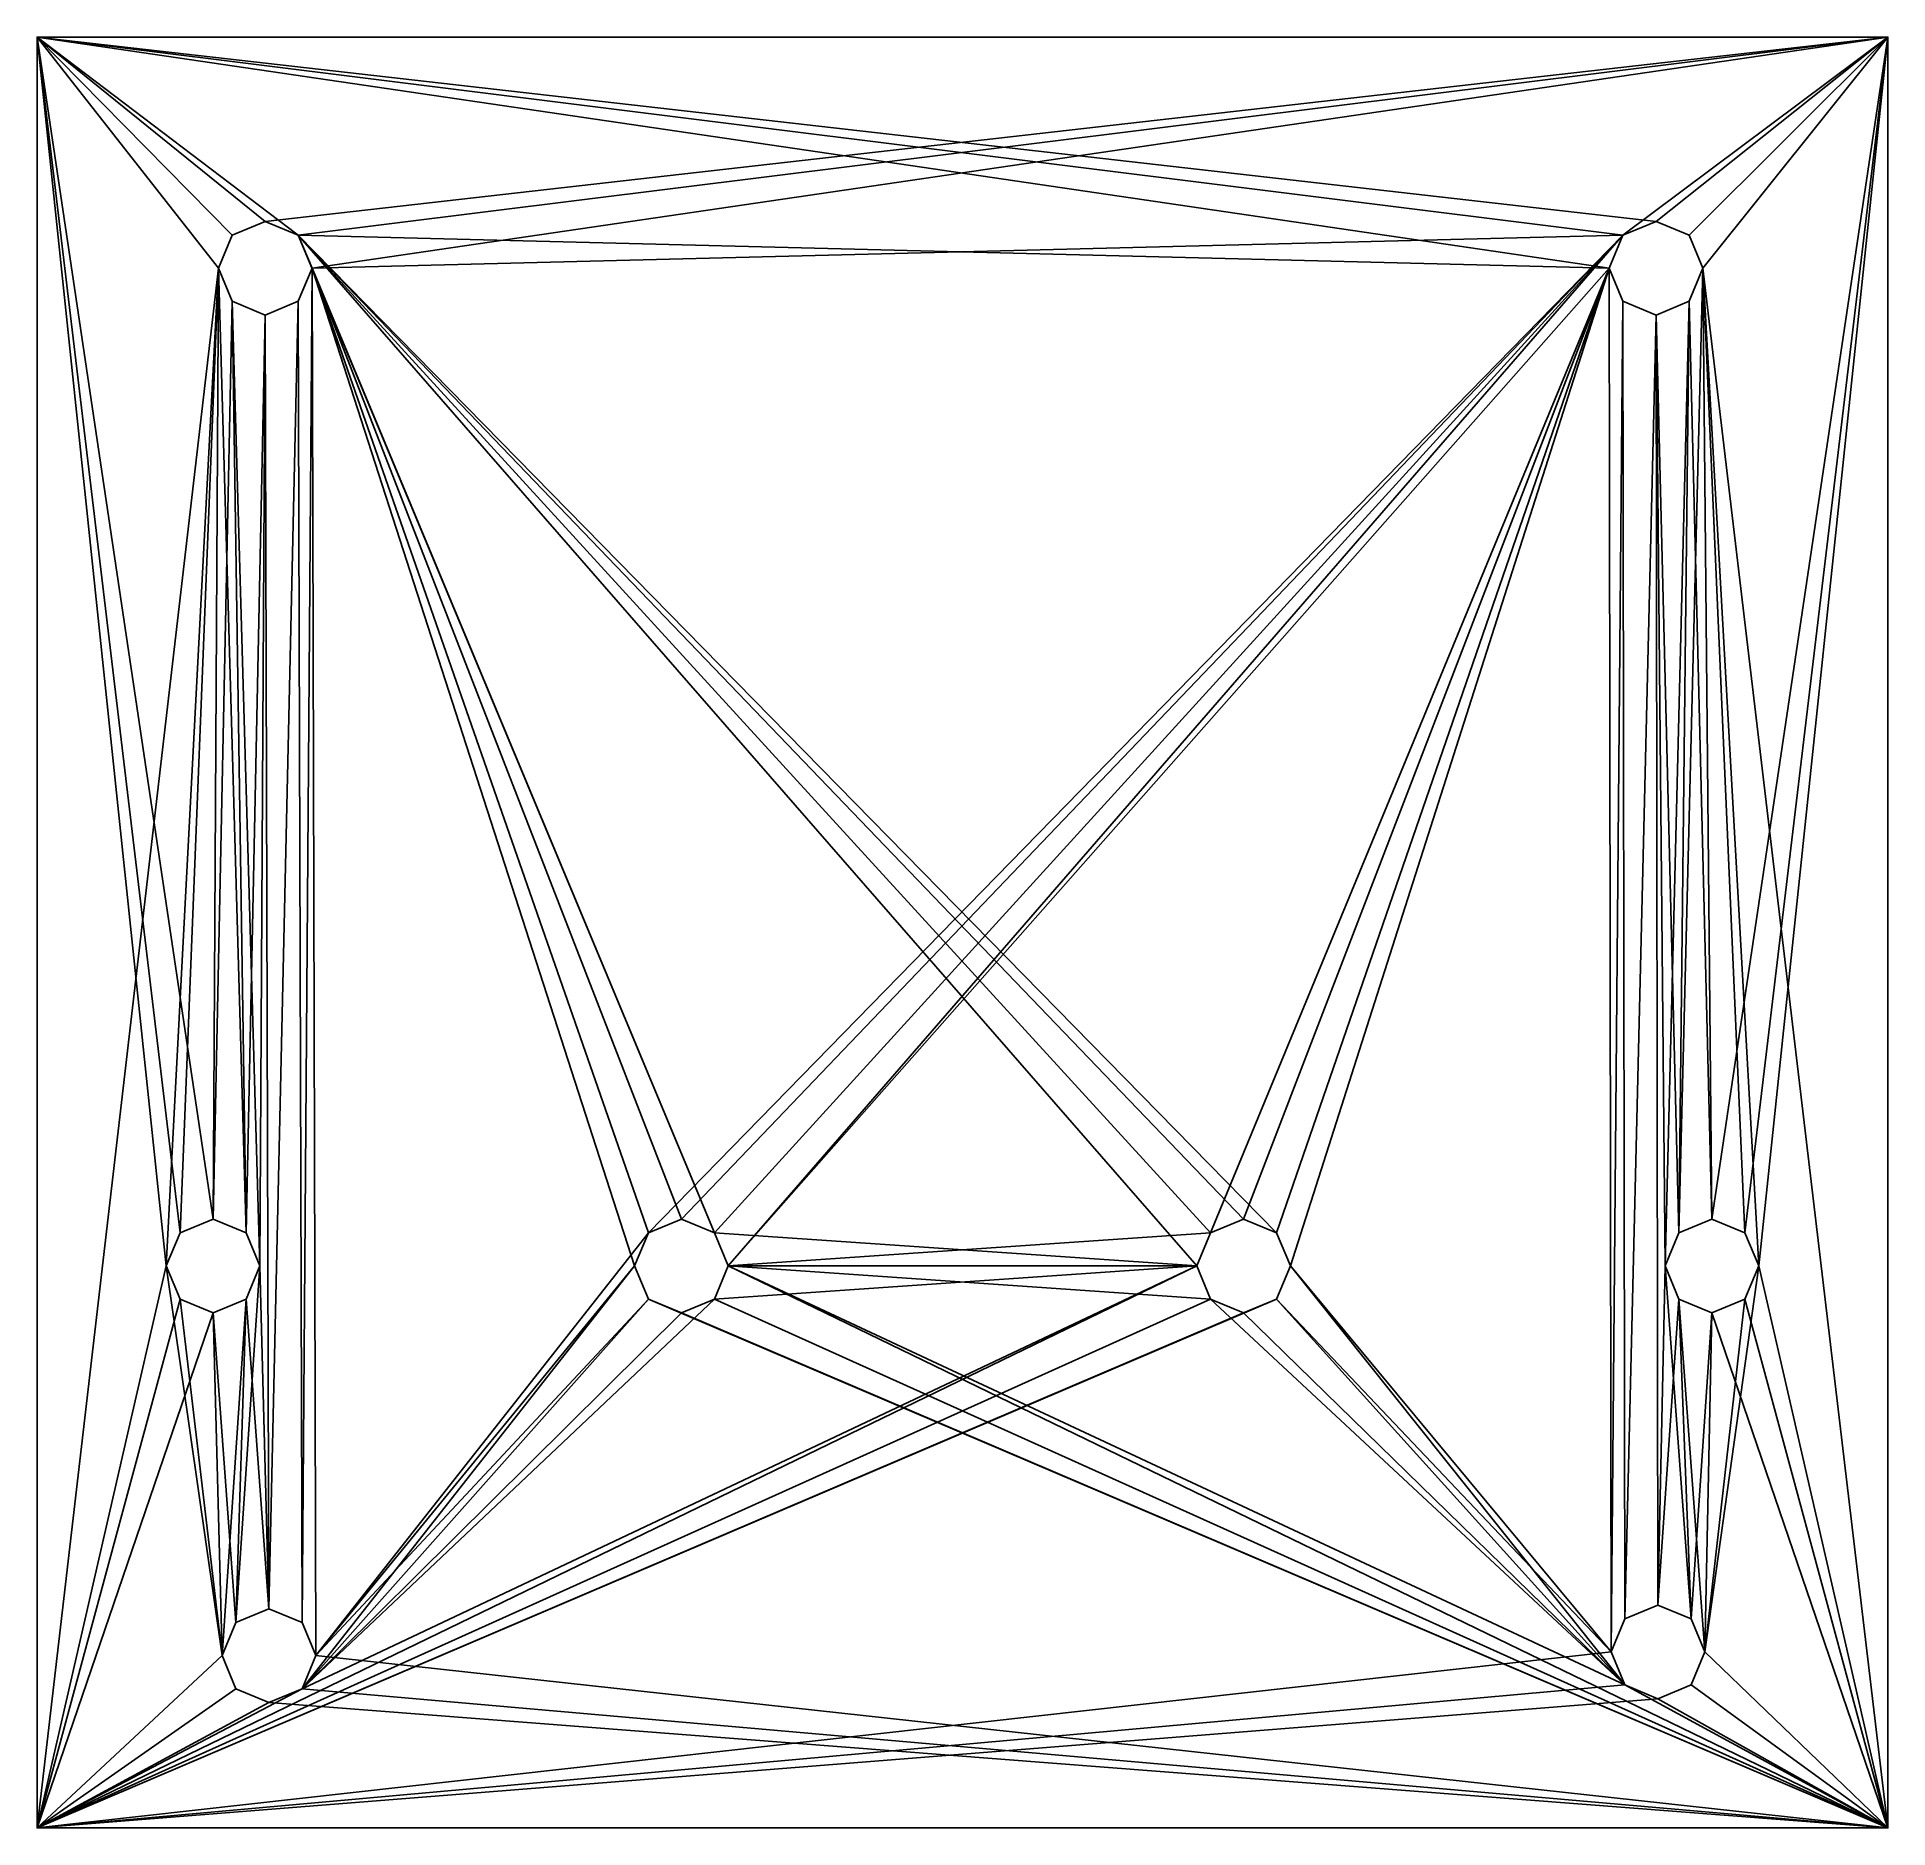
# Model space of a CAD drawing. Header units: millimetres. Extents: x -24.7 to 24.7, y -23.9 to 23.9.
import ezdxf

# ---------------------------------------------------------------- set-up
doc = ezdxf.new("R2010")
doc.units = ezdxf.units.MM
doc.header["$LTSCALE"] = 65.185185
for name, color, linetype in [('1', 7, 'CONTINUOUS'), ('10', 7, 'CONTINUOUS'), ('11', 7, 'CONTINUOUS'), ('12', 7, 'CONTINUOUS'), ('13', 7, 'CONTINUOUS'), ('14', 7, 'CONTINUOUS'), ('15', 7, 'CONTINUOUS'), ('16', 7, 'CONTINUOUS'), ('17', 7, 'CONTINUOUS'), ('18', 7, 'CONTINUOUS'), ('19', 7, 'CONTINUOUS'), ('2', 7, 'CONTINUOUS'), ('20', 7, 'CONTINUOUS'), ('21', 7, 'CONTINUOUS'), ('22', 7, 'CONTINUOUS'), ('3', 7, 'CONTINUOUS'), ('4', 7, 'CONTINUOUS'), ('5', 7, 'CONTINUOUS'), ('6', 7, 'CONTINUOUS'), ('7', 7, 'CONTINUOUS'), ('8', 7, 'CONTINUOUS'), ('9', 7, 'CONTINUOUS')]:
    doc.layers.add(name, color=color, linetype=linetype)

msp = doc.modelspace()

# ---------------------------------------------------------------- linework, layer by layer
at = {"layer": '1', "linetype": 'CONTINUOUS'}
for points in [[(-19.494, 18.613), (-19.86, 17.73), (-24.7, 23.9), (-19.494, 18.613)], [(-19.86, 17.73), (-24.7, -23.9), (-24.7, 23.9), (-19.86, 17.73)], [(-18.61, 18.98), (-19.494, 18.613), (-24.7, 23.9), (-18.61, 18.98)], [(24.7, 23.9), (-18.61, 18.98), (-24.7, 23.9), (24.7, 23.9)], [(-17.726, 18.613), (-18.61, 18.98), (24.7, 23.9), (-17.726, 18.613)], [(-17.36, 17.73), (-17.726, 18.613), (24.7, 23.9), (-17.36, 17.73)], [(17.626, 18.613), (-17.36, 17.73), (24.7, 23.9), (17.626, 18.613)], [(18.51, 18.98), (17.626, 18.613), (24.7, 23.9), (18.51, 18.98)], [(19.394, 18.613), (18.51, 18.98), (24.7, 23.9), (19.394, 18.613)], [(19.76, 17.73), (19.394, 18.613), (24.7, 23.9), (19.76, 17.73)], [(19.76, 17.73), (24.7, 23.9), (20, -7.65), (19.76, 17.73)], [(20, -7.65), (24.7, 23.9), (20.884, -8.016), (20, -7.65)], [(24.7, 23.9), (21.25, -8.9), (20.884, -8.016), (24.7, 23.9)], [(24.7, 23.9), (24.7, -23.9), (21.25, -8.9), (24.7, 23.9)], [(-17.36, 17.73), (17.626, 18.613), (-8.384, -8.016), (-17.36, 17.73)], [(-8.384, -8.016), (17.626, 18.613), (-7.5, -7.65), (-8.384, -8.016)], [(-7.5, -7.65), (17.626, 18.613), (-6.616, -8.016), (-7.5, -7.65)], [(17.626, 18.613), (-6.25, -8.9), (-6.616, -8.016), (17.626, 18.613)], [(17.626, 18.613), (17.26, 17.73), (-6.25, -8.9), (17.626, 18.613)], [(-24.7, -23.9), (-19.86, 17.73), (-21.25, -8.9), (-24.7, -23.9)], [(-21.25, -8.9), (-19.86, 17.73), (-20.884, -8.016), (-21.25, -8.9)], [(-20.884, -8.016), (-19.86, 17.73), (-20, -7.65), (-20.884, -8.016)], [(-19.86, 17.73), (-19.494, 16.847), (-20, -7.65), (-19.86, 17.73)], [(-17.726, 16.847), (-17.36, 17.73), (-17.626, -18.417), (-17.726, 16.847)], [(-17.36, 17.73), (-17.26, -19.3), (-17.626, -18.417), (-17.36, 17.73)], [(-17.26, -19.3), (-17.36, 17.73), (-8.384, -8.016), (-17.26, -19.3)], [(17.26, 17.73), (6.616, -8.016), (-6.25, -8.9), (17.26, 17.73)], [(6.616, -8.016), (17.26, 17.73), (7.5, -7.65), (6.616, -8.016)], [(7.5, -7.65), (17.26, 17.73), (8.384, -8.016), (7.5, -7.65)], [(17.26, 17.73), (8.75, -8.9), (8.384, -8.016), (17.26, 17.73)], [(17.26, 17.73), (17.31, -19.2), (8.75, -8.9), (17.26, 17.73)], [(17.26, 17.73), (17.626, 16.847), (17.31, -19.2), (17.26, 17.73)], [(19.394, 16.847), (19.76, 17.73), (19.116, -8.016), (19.394, 16.847)], [(19.116, -8.016), (19.76, 17.73), (20, -7.65), (19.116, -8.016)], [(-20, -7.65), (-19.494, 16.847), (-19.116, -8.016), (-20, -7.65)], [(-19.494, 16.847), (-18.61, 16.48), (-19.116, -8.016), (-19.494, 16.847)], [(-18.61, 16.48), (-17.726, 16.847), (-18.51, -18.05), (-18.61, 16.48)], [(-18.51, -18.05), (-17.726, 16.847), (-17.626, -18.417), (-18.51, -18.05)], [(17.31, -19.2), (17.626, 16.847), (17.676, -18.317), (17.31, -19.2)], [(17.626, 16.847), (18.51, 16.48), (17.676, -18.317), (17.626, 16.847)], [(18.51, 16.48), (19.394, 16.847), (18.75, -8.9), (18.51, 16.48)], [(18.75, -8.9), (19.394, 16.847), (19.116, -8.016), (18.75, -8.9)], [(-18.61, 16.48), (-18.75, -8.9), (-19.116, -8.016), (-18.61, 16.48)], [(-18.61, 16.48), (-18.51, -18.05), (-18.75, -8.9), (-18.61, 16.48)], [(17.676, -18.317), (18.51, 16.48), (18.56, -17.95), (17.676, -18.317)], [(18.56, -17.95), (18.51, 16.48), (18.75, -8.9), (18.56, -17.95)], [(-8.75, -8.9), (-17.26, -19.3), (-8.384, -8.016), (-8.75, -8.9)], [(6.25, -8.9), (-6.25, -8.9), (6.616, -8.016), (6.25, -8.9)], [(-24.7, -23.9), (-17.626, -20.183), (6.25, -8.9), (-24.7, -23.9)], [(-20.884, -9.784), (-24.7, -23.9), (-21.25, -8.9), (-20.884, -9.784)], [(6.616, -9.784), (-24.7, -23.9), (6.25, -8.9), (6.616, -9.784)], [(-18.51, -18.05), (-19.394, -18.417), (-18.75, -8.9), (-18.51, -18.05)], [(-18.75, -8.9), (-19.394, -18.417), (-19.116, -9.784), (-18.75, -8.9)], [(-17.626, -20.183), (-17.26, -19.3), (-8.75, -8.9), (-17.626, -20.183)], [(-17.626, -20.183), (-6.616, -9.784), (6.25, -8.9), (-17.626, -20.183)], [(-8.384, -9.784), (-17.626, -20.183), (-8.75, -8.9), (-8.384, -9.784)], [(-6.616, -9.784), (-6.25, -8.9), (6.25, -8.9), (-6.616, -9.784)], [(8.75, -8.9), (17.31, -19.2), (8.384, -9.784), (8.75, -8.9)], [(19.116, -9.784), (18.56, -17.95), (18.75, -8.9), (19.116, -9.784)], [(24.7, -23.9), (19.81, -19.2), (21.25, -8.9), (24.7, -23.9)], [(21.25, -8.9), (19.81, -19.2), (20.884, -9.784), (21.25, -8.9)], [(17.31, -19.2), (-24.7, -23.9), (8.384, -9.784), (17.31, -19.2)], [(-20, -10.15), (-24.7, -23.9), (-20.884, -9.784), (-20, -10.15)], [(8.384, -9.784), (-24.7, -23.9), (7.5, -10.15), (8.384, -9.784)], [(7.5, -10.15), (-24.7, -23.9), (6.616, -9.784), (7.5, -10.15)], [(-19.116, -9.784), (-19.76, -19.3), (-20, -10.15), (-19.116, -9.784)], [(-19.394, -18.417), (-19.76, -19.3), (-19.116, -9.784), (-19.394, -18.417)], [(-6.616, -9.784), (-17.626, -20.183), (-7.5, -10.15), (-6.616, -9.784)], [(-7.5, -10.15), (-17.626, -20.183), (-8.384, -9.784), (-7.5, -10.15)], [(19.444, -18.317), (18.56, -17.95), (19.116, -9.784), (19.444, -18.317)], [(20, -10.15), (19.444, -18.317), (19.116, -9.784), (20, -10.15)], [(20.884, -9.784), (19.81, -19.2), (20, -10.15), (20.884, -9.784)], [(-19.76, -19.3), (-24.7, -23.9), (-20, -10.15), (-19.76, -19.3)], [(19.81, -19.2), (19.444, -18.317), (20, -10.15), (19.81, -19.2)], [(17.31, -19.2), (17.676, -20.083), (-24.7, -23.9), (17.31, -19.2)], [(19.444, -20.083), (19.81, -19.2), (24.7, -23.9), (19.444, -20.083)], [(-19.76, -19.3), (-19.394, -20.183), (-24.7, -23.9), (-19.76, -19.3)], [(17.676, -20.083), (18.56, -20.45), (-24.7, -23.9), (17.676, -20.083)], [(-18.51, -20.55), (-17.626, -20.183), (-24.7, -23.9), (-18.51, -20.55)], [(-19.394, -20.183), (-18.51, -20.55), (-24.7, -23.9), (-19.394, -20.183)], [(18.56, -20.45), (19.444, -20.083), (24.7, -23.9), (18.56, -20.45)], [(-24.7, -23.9), (18.56, -20.45), (24.7, -23.9), (-24.7, -23.9)]]:
    msp.add_3dface(points, dxfattribs=at)
at = {"layer": '10', "linetype": 'CONTINUOUS'}
for points in [[(17.676, -18.317), (18.56, -17.95), (17.676, -18.317, 1.6), (17.676, -18.317)], [(18.56, -17.95), (18.56, -17.95, 1.6), (17.676, -18.317, 1.6), (18.56, -17.95)], [(18.56, -17.95), (19.444, -18.317), (18.56, -17.95, 1.6), (18.56, -17.95)], [(19.444, -18.317), (19.444, -18.317, 1.6), (18.56, -17.95, 1.6), (19.444, -18.317)], [(17.31, -19.2), (17.676, -18.317), (17.31, -19.2, 1.6), (17.31, -19.2)], [(17.676, -18.317), (17.676, -18.317, 1.6), (17.31, -19.2, 1.6), (17.676, -18.317)], [(19.444, -18.317), (19.81, -19.2), (19.444, -18.317, 1.6), (19.444, -18.317)], [(19.81, -19.2), (19.81, -19.2, 1.6), (19.444, -18.317, 1.6), (19.81, -19.2)]]:
    msp.add_3dface(points, dxfattribs=at)
at = {"layer": '11', "linetype": 'CONTINUOUS'}
for points in [[(-24.7, -23.9), (24.7, -23.9), (-24.7, -23.9, 1.6), (-24.7, -23.9)], [(-24.7, -23.9, 1.6), (24.7, -23.9), (24.7, -23.9, 1.6), (-24.7, -23.9, 1.6)]]:
    msp.add_3dface(points, dxfattribs=at)
at = {"layer": '12', "linetype": 'CONTINUOUS'}
for points in [[(24.7, -23.9), (24.7, 23.9), (24.7, -23.9, 1.6), (24.7, -23.9)], [(24.7, 23.9), (24.7, 23.9, 1.6), (24.7, -23.9, 1.6), (24.7, 23.9)]]:
    msp.add_3dface(points, dxfattribs=at)
at = {"layer": '13', "linetype": 'CONTINUOUS'}
for points in [[(24.7, 23.9), (-24.7, 23.9), (24.7, 23.9, 1.6), (24.7, 23.9)], [(-24.7, 23.9), (-24.7, 23.9, 1.6), (24.7, 23.9, 1.6), (-24.7, 23.9)]]:
    msp.add_3dface(points, dxfattribs=at)
at = {"layer": '14', "linetype": 'CONTINUOUS'}
for points in [[(-24.7, 23.9), (-24.7, -23.9), (-24.7, 23.9, 1.6), (-24.7, 23.9)], [(-24.7, -23.9), (-24.7, -23.9, 1.6), (-24.7, 23.9, 1.6), (-24.7, -23.9)]]:
    msp.add_3dface(points, dxfattribs=at)
at = {"layer": '15', "linetype": 'CONTINUOUS'}
for points in [[(-20.884, -8.016), (-20, -7.65), (-20.884, -8.016, 1.6), (-20.884, -8.016)], [(-20, -7.65), (-20, -7.65, 1.6), (-20.884, -8.016, 1.6), (-20, -7.65)], [(-20, -7.65), (-19.116, -8.016), (-20, -7.65, 1.6), (-20, -7.65)], [(-19.116, -8.016), (-19.116, -8.016, 1.6), (-20, -7.65, 1.6), (-19.116, -8.016)], [(-21.25, -8.9), (-20.884, -8.016), (-21.25, -8.9, 1.6), (-21.25, -8.9)], [(-20.884, -8.016), (-20.884, -8.016, 1.6), (-21.25, -8.9, 1.6), (-20.884, -8.016)], [(-19.116, -8.016), (-18.75, -8.9), (-19.116, -8.016, 1.6), (-19.116, -8.016)], [(-18.75, -8.9), (-18.75, -8.9, 1.6), (-19.116, -8.016, 1.6), (-18.75, -8.9)]]:
    msp.add_3dface(points, dxfattribs=at)
at = {"layer": '16', "linetype": 'CONTINUOUS'}
for points in [[(-20.884, -9.784), (-21.25, -8.9), (-20.884, -9.784, 1.6), (-20.884, -9.784)], [(-21.25, -8.9), (-21.25, -8.9, 1.6), (-20.884, -9.784, 1.6), (-21.25, -8.9)], [(-18.75, -8.9), (-19.116, -9.784), (-18.75, -8.9, 1.6), (-18.75, -8.9)], [(-18.75, -8.9, 1.6), (-19.116, -9.784), (-19.116, -9.784, 1.6), (-18.75, -8.9, 1.6)], [(-20, -10.15), (-20.884, -9.784), (-20, -10.15, 1.6), (-20, -10.15)], [(-20.884, -9.784), (-20.884, -9.784, 1.6), (-20, -10.15, 1.6), (-20.884, -9.784)], [(-19.116, -9.784), (-20, -10.15), (-19.116, -9.784, 1.6), (-19.116, -9.784)], [(-20, -10.15), (-20, -10.15, 1.6), (-19.116, -9.784, 1.6), (-20, -10.15)]]:
    msp.add_3dface(points, dxfattribs=at)
at = {"layer": '17', "linetype": 'CONTINUOUS'}
for points in [[(-8.384, -8.016), (-7.5, -7.65), (-8.384, -8.016, 1.6), (-8.384, -8.016)], [(-7.5, -7.65), (-7.5, -7.65, 1.6), (-8.384, -8.016, 1.6), (-7.5, -7.65)], [(-7.5, -7.65), (-6.616, -8.016), (-7.5, -7.65, 1.6), (-7.5, -7.65)], [(-6.616, -8.016), (-6.616, -8.016, 1.6), (-7.5, -7.65, 1.6), (-6.616, -8.016)], [(-8.75, -8.9), (-8.384, -8.016), (-8.75, -8.9, 1.6), (-8.75, -8.9)], [(-8.384, -8.016), (-8.384, -8.016, 1.6), (-8.75, -8.9, 1.6), (-8.384, -8.016)], [(-6.616, -8.016), (-6.25, -8.9), (-6.616, -8.016, 1.6), (-6.616, -8.016)], [(-6.25, -8.9), (-6.25, -8.9, 1.6), (-6.616, -8.016, 1.6), (-6.25, -8.9)]]:
    msp.add_3dface(points, dxfattribs=at)
at = {"layer": '18', "linetype": 'CONTINUOUS'}
for points in [[(-8.384, -9.784), (-8.75, -8.9), (-8.384, -9.784, 1.6), (-8.384, -9.784)], [(-8.75, -8.9), (-8.75, -8.9, 1.6), (-8.384, -9.784, 1.6), (-8.75, -8.9)], [(-6.25, -8.9), (-6.616, -9.784), (-6.25, -8.9, 1.6), (-6.25, -8.9)], [(-6.25, -8.9, 1.6), (-6.616, -9.784), (-6.616, -9.784, 1.6), (-6.25, -8.9, 1.6)], [(-7.5, -10.15), (-8.384, -9.784), (-7.5, -10.15, 1.6), (-7.5, -10.15)], [(-8.384, -9.784), (-8.384, -9.784, 1.6), (-7.5, -10.15, 1.6), (-8.384, -9.784)], [(-6.616, -9.784), (-7.5, -10.15), (-6.616, -9.784, 1.6), (-6.616, -9.784)], [(-7.5, -10.15), (-7.5, -10.15, 1.6), (-6.616, -9.784, 1.6), (-7.5, -10.15)]]:
    msp.add_3dface(points, dxfattribs=at)
at = {"layer": '19', "linetype": 'CONTINUOUS'}
for points in [[(6.616, -8.016), (7.5, -7.65), (6.616, -8.016, 1.6), (6.616, -8.016)], [(7.5, -7.65), (7.5, -7.65, 1.6), (6.616, -8.016, 1.6), (7.5, -7.65)], [(7.5, -7.65), (8.384, -8.016), (7.5, -7.65, 1.6), (7.5, -7.65)], [(8.384, -8.016), (8.384, -8.016, 1.6), (7.5, -7.65, 1.6), (8.384, -8.016)], [(6.25, -8.9), (6.616, -8.016), (6.25, -8.9, 1.6), (6.25, -8.9)], [(6.616, -8.016), (6.616, -8.016, 1.6), (6.25, -8.9, 1.6), (6.616, -8.016)], [(8.384, -8.016), (8.75, -8.9), (8.384, -8.016, 1.6), (8.384, -8.016)], [(8.75, -8.9), (8.75, -8.9, 1.6), (8.384, -8.016, 1.6), (8.75, -8.9)]]:
    msp.add_3dface(points, dxfattribs=at)
at = {"layer": '2', "linetype": 'CONTINUOUS'}
for points in [[(-18.61, 18.98, 1.6), (-17.726, 18.613, 1.6), (-24.7, 23.9, 1.6), (-18.61, 18.98, 1.6)], [(-17.726, 18.613, 1.6), (17.26, 17.73, 1.6), (-24.7, 23.9, 1.6), (-17.726, 18.613, 1.6)], [(-19.494, 18.613, 1.6), (-18.61, 18.98, 1.6), (-24.7, 23.9, 1.6), (-19.494, 18.613, 1.6)], [(-19.86, 17.73, 1.6), (-19.494, 18.613, 1.6), (-24.7, 23.9, 1.6), (-19.86, 17.73, 1.6)], [(-19.86, 17.73, 1.6), (-24.7, 23.9, 1.6), (-20, -7.65, 1.6), (-19.86, 17.73, 1.6)], [(17.626, 18.613, 1.6), (18.51, 18.98, 1.6), (-24.7, 23.9, 1.6), (17.626, 18.613, 1.6)], [(-24.7, 23.9, 1.6), (18.51, 18.98, 1.6), (24.7, 23.9, 1.6), (-24.7, 23.9, 1.6)], [(17.26, 17.73, 1.6), (17.626, 18.613, 1.6), (-24.7, 23.9, 1.6), (17.26, 17.73, 1.6)], [(-24.7, 23.9, 1.6), (-24.7, -23.9, 1.6), (-21.25, -8.9, 1.6), (-24.7, 23.9, 1.6)], [(-20, -7.65, 1.6), (-24.7, 23.9, 1.6), (-20.884, -8.016, 1.6), (-20, -7.65, 1.6)], [(-20.884, -8.016, 1.6), (-24.7, 23.9, 1.6), (-21.25, -8.9, 1.6), (-20.884, -8.016, 1.6)], [(18.51, 18.98, 1.6), (19.394, 18.613, 1.6), (24.7, 23.9, 1.6), (18.51, 18.98, 1.6)], [(19.394, 18.613, 1.6), (19.76, 17.73, 1.6), (24.7, 23.9, 1.6), (19.394, 18.613, 1.6)], [(24.7, 23.9, 1.6), (19.76, 17.73, 1.6), (24.7, -23.9, 1.6), (24.7, 23.9, 1.6)], [(-17.726, 18.613, 1.6), (-17.36, 17.73, 1.6), (-6.616, -8.016, 1.6), (-17.726, 18.613, 1.6)], [(17.26, 17.73, 1.6), (-17.726, 18.613, 1.6), (8.384, -8.016, 1.6), (17.26, 17.73, 1.6)], [(-17.726, 18.613, 1.6), (-6.616, -8.016, 1.6), (6.25, -8.9, 1.6), (-17.726, 18.613, 1.6)], [(8.384, -8.016, 1.6), (-17.726, 18.613, 1.6), (7.5, -7.65, 1.6), (8.384, -8.016, 1.6)], [(7.5, -7.65, 1.6), (-17.726, 18.613, 1.6), (6.616, -8.016, 1.6), (7.5, -7.65, 1.6)], [(6.616, -8.016, 1.6), (-17.726, 18.613, 1.6), (6.25, -8.9, 1.6), (6.616, -8.016, 1.6)], [(-19.116, -8.016, 1.6), (-19.86, 17.73, 1.6), (-20, -7.65, 1.6), (-19.116, -8.016, 1.6)], [(-19.494, 16.847, 1.6), (-19.86, 17.73, 1.6), (-19.116, -8.016, 1.6), (-19.494, 16.847, 1.6)], [(-17.36, 17.73, 1.6), (-17.726, 16.847, 1.6), (-17.626, -18.417, 1.6), (-17.36, 17.73, 1.6)], [(-17.26, -19.3, 1.6), (-17.36, 17.73, 1.6), (-17.626, -18.417, 1.6), (-17.26, -19.3, 1.6)], [(-17.36, 17.73, 1.6), (-17.26, -19.3, 1.6), (-8.75, -8.9, 1.6), (-17.36, 17.73, 1.6)], [(-6.616, -8.016, 1.6), (-17.36, 17.73, 1.6), (-7.5, -7.65, 1.6), (-6.616, -8.016, 1.6)], [(-7.5, -7.65, 1.6), (-17.36, 17.73, 1.6), (-8.384, -8.016, 1.6), (-7.5, -7.65, 1.6)], [(-8.384, -8.016, 1.6), (-17.36, 17.73, 1.6), (-8.75, -8.9, 1.6), (-8.384, -8.016, 1.6)], [(8.75, -8.9, 1.6), (17.26, 17.73, 1.6), (8.384, -8.016, 1.6), (8.75, -8.9, 1.6)], [(17.31, -19.2, 1.6), (17.26, 17.73, 1.6), (8.75, -8.9, 1.6), (17.31, -19.2, 1.6)], [(17.626, 16.847, 1.6), (17.26, 17.73, 1.6), (17.31, -19.2, 1.6), (17.626, 16.847, 1.6)], [(19.76, 17.73, 1.6), (19.394, 16.847, 1.6), (20, -7.65, 1.6), (19.76, 17.73, 1.6)], [(24.7, -23.9, 1.6), (19.76, 17.73, 1.6), (21.25, -8.9, 1.6), (24.7, -23.9, 1.6)], [(21.25, -8.9, 1.6), (19.76, 17.73, 1.6), (20.884, -8.016, 1.6), (21.25, -8.9, 1.6)], [(20.884, -8.016, 1.6), (19.76, 17.73, 1.6), (20, -7.65, 1.6), (20.884, -8.016, 1.6)], [(-18.61, 16.48, 1.6), (-19.494, 16.847, 1.6), (-18.75, -8.9, 1.6), (-18.61, 16.48, 1.6)], [(-18.75, -8.9, 1.6), (-19.494, 16.847, 1.6), (-19.116, -8.016, 1.6), (-18.75, -8.9, 1.6)], [(-17.726, 16.847, 1.6), (-18.61, 16.48, 1.6), (-18.51, -18.05, 1.6), (-17.726, 16.847, 1.6)], [(-17.626, -18.417, 1.6), (-17.726, 16.847, 1.6), (-18.51, -18.05, 1.6), (-17.626, -18.417, 1.6)], [(17.676, -18.317, 1.6), (17.626, 16.847, 1.6), (17.31, -19.2, 1.6), (17.676, -18.317, 1.6)], [(18.51, 16.48, 1.6), (17.626, 16.847, 1.6), (17.676, -18.317, 1.6), (18.51, 16.48, 1.6)], [(19.394, 16.847, 1.6), (18.51, 16.48, 1.6), (19.116, -8.016, 1.6), (19.394, 16.847, 1.6)], [(20, -7.65, 1.6), (19.394, 16.847, 1.6), (19.116, -8.016, 1.6), (20, -7.65, 1.6)], [(-18.51, -18.05, 1.6), (-18.61, 16.48, 1.6), (-18.75, -8.9, 1.6), (-18.51, -18.05, 1.6)], [(18.56, -17.95, 1.6), (18.51, 16.48, 1.6), (17.676, -18.317, 1.6), (18.56, -17.95, 1.6)], [(18.51, 16.48, 1.6), (18.56, -17.95, 1.6), (18.75, -8.9, 1.6), (18.51, 16.48, 1.6)], [(19.116, -8.016, 1.6), (18.51, 16.48, 1.6), (18.75, -8.9, 1.6), (19.116, -8.016, 1.6)], [(-6.616, -8.016, 1.6), (-6.25, -8.9, 1.6), (6.25, -8.9, 1.6), (-6.616, -8.016, 1.6)], [(-24.7, -23.9, 1.6), (-19.76, -19.3, 1.6), (-21.25, -8.9, 1.6), (-24.7, -23.9, 1.6)], [(-21.25, -8.9, 1.6), (-19.76, -19.3, 1.6), (-20.884, -9.784, 1.6), (-21.25, -8.9, 1.6)], [(-18.51, -18.05, 1.6), (-18.75, -8.9, 1.6), (-19.116, -9.784, 1.6), (-18.51, -18.05, 1.6)], [(-8.75, -8.9, 1.6), (-17.26, -19.3, 1.6), (-8.384, -9.784, 1.6), (-8.75, -8.9, 1.6)], [(24.7, -23.9, 1.6), (-6.25, -8.9, 1.6), (-6.616, -9.784, 1.6), (24.7, -23.9, 1.6)], [(24.7, -23.9, 1.6), (17.676, -20.083, 1.6), (-6.25, -8.9, 1.6), (24.7, -23.9, 1.6)], [(-6.25, -8.9, 1.6), (17.676, -20.083, 1.6), (6.616, -9.784, 1.6), (-6.25, -8.9, 1.6)], [(6.25, -8.9, 1.6), (-6.25, -8.9, 1.6), (6.616, -9.784, 1.6), (6.25, -8.9, 1.6)], [(17.676, -20.083, 1.6), (8.75, -8.9, 1.6), (8.384, -9.784, 1.6), (17.676, -20.083, 1.6)], [(17.676, -20.083, 1.6), (17.31, -19.2, 1.6), (8.75, -8.9, 1.6), (17.676, -20.083, 1.6)], [(18.56, -17.95, 1.6), (19.444, -18.317, 1.6), (18.75, -8.9, 1.6), (18.56, -17.95, 1.6)], [(18.75, -8.9, 1.6), (19.444, -18.317, 1.6), (19.116, -9.784, 1.6), (18.75, -8.9, 1.6)], [(24.7, -23.9, 1.6), (21.25, -8.9, 1.6), (20.884, -9.784, 1.6), (24.7, -23.9, 1.6)], [(-20.884, -9.784, 1.6), (-19.76, -19.3, 1.6), (-20, -10.15, 1.6), (-20.884, -9.784, 1.6)], [(-20, -10.15, 1.6), (-19.394, -18.417, 1.6), (-19.116, -9.784, 1.6), (-20, -10.15, 1.6)], [(-19.394, -18.417, 1.6), (-18.51, -18.05, 1.6), (-19.116, -9.784, 1.6), (-19.394, -18.417, 1.6)], [(-17.26, -19.3, 1.6), (24.7, -23.9, 1.6), (-8.384, -9.784, 1.6), (-17.26, -19.3, 1.6)], [(-8.384, -9.784, 1.6), (24.7, -23.9, 1.6), (-7.5, -10.15, 1.6), (-8.384, -9.784, 1.6)], [(-7.5, -10.15, 1.6), (24.7, -23.9, 1.6), (-6.616, -9.784, 1.6), (-7.5, -10.15, 1.6)], [(6.616, -9.784, 1.6), (17.676, -20.083, 1.6), (7.5, -10.15, 1.6), (6.616, -9.784, 1.6)], [(7.5, -10.15, 1.6), (17.676, -20.083, 1.6), (8.384, -9.784, 1.6), (7.5, -10.15, 1.6)], [(19.444, -18.317, 1.6), (19.81, -19.2, 1.6), (19.116, -9.784, 1.6), (19.444, -18.317, 1.6)], [(19.116, -9.784, 1.6), (19.81, -19.2, 1.6), (20, -10.15, 1.6), (19.116, -9.784, 1.6)], [(20, -10.15, 1.6), (24.7, -23.9, 1.6), (20.884, -9.784, 1.6), (20, -10.15, 1.6)], [(-19.76, -19.3, 1.6), (-19.394, -18.417, 1.6), (-20, -10.15, 1.6), (-19.76, -19.3, 1.6)], [(19.81, -19.2, 1.6), (24.7, -23.9, 1.6), (20, -10.15, 1.6), (19.81, -19.2, 1.6)], [(19.81, -19.2, 1.6), (19.444, -20.083, 1.6), (24.7, -23.9, 1.6), (19.81, -19.2, 1.6)], [(-19.394, -20.183, 1.6), (-19.76, -19.3, 1.6), (-24.7, -23.9, 1.6), (-19.394, -20.183, 1.6)], [(-17.26, -19.3, 1.6), (-17.626, -20.183, 1.6), (24.7, -23.9, 1.6), (-17.26, -19.3, 1.6)], [(-18.51, -20.55, 1.6), (-19.394, -20.183, 1.6), (-24.7, -23.9, 1.6), (-18.51, -20.55, 1.6)], [(-17.626, -20.183, 1.6), (-18.51, -20.55, 1.6), (24.7, -23.9, 1.6), (-17.626, -20.183, 1.6)], [(18.56, -20.45, 1.6), (17.676, -20.083, 1.6), (24.7, -23.9, 1.6), (18.56, -20.45, 1.6)], [(19.444, -20.083, 1.6), (18.56, -20.45, 1.6), (24.7, -23.9, 1.6), (19.444, -20.083, 1.6)], [(-18.51, -20.55, 1.6), (-24.7, -23.9, 1.6), (24.7, -23.9, 1.6), (-18.51, -20.55, 1.6)]]:
    msp.add_3dface(points, dxfattribs=at)
at = {"layer": '20', "linetype": 'CONTINUOUS'}
for points in [[(6.616, -9.784), (6.25, -8.9), (6.616, -9.784, 1.6), (6.616, -9.784)], [(6.25, -8.9), (6.25, -8.9, 1.6), (6.616, -9.784, 1.6), (6.25, -8.9)], [(8.75, -8.9), (8.384, -9.784), (8.75, -8.9, 1.6), (8.75, -8.9)], [(8.75, -8.9, 1.6), (8.384, -9.784), (8.384, -9.784, 1.6), (8.75, -8.9, 1.6)], [(7.5, -10.15), (6.616, -9.784), (7.5, -10.15, 1.6), (7.5, -10.15)], [(6.616, -9.784), (6.616, -9.784, 1.6), (7.5, -10.15, 1.6), (6.616, -9.784)], [(8.384, -9.784), (7.5, -10.15), (8.384, -9.784, 1.6), (8.384, -9.784)], [(7.5, -10.15), (7.5, -10.15, 1.6), (8.384, -9.784, 1.6), (7.5, -10.15)]]:
    msp.add_3dface(points, dxfattribs=at)
at = {"layer": '21', "linetype": 'CONTINUOUS'}
for points in [[(19.116, -8.016), (20, -7.65), (19.116, -8.016, 1.6), (19.116, -8.016)], [(20, -7.65), (20, -7.65, 1.6), (19.116, -8.016, 1.6), (20, -7.65)], [(20, -7.65), (20.884, -8.016), (20, -7.65, 1.6), (20, -7.65)], [(20.884, -8.016), (20.884, -8.016, 1.6), (20, -7.65, 1.6), (20.884, -8.016)], [(18.75, -8.9), (19.116, -8.016), (18.75, -8.9, 1.6), (18.75, -8.9)], [(19.116, -8.016), (19.116, -8.016, 1.6), (18.75, -8.9, 1.6), (19.116, -8.016)], [(20.884, -8.016), (21.25, -8.9), (20.884, -8.016, 1.6), (20.884, -8.016)], [(21.25, -8.9), (21.25, -8.9, 1.6), (20.884, -8.016, 1.6), (21.25, -8.9)]]:
    msp.add_3dface(points, dxfattribs=at)
at = {"layer": '22', "linetype": 'CONTINUOUS'}
for points in [[(19.116, -9.784), (18.75, -8.9), (19.116, -9.784, 1.6), (19.116, -9.784)], [(18.75, -8.9), (18.75, -8.9, 1.6), (19.116, -9.784, 1.6), (18.75, -8.9)], [(21.25, -8.9), (20.884, -9.784), (21.25, -8.9, 1.6), (21.25, -8.9)], [(21.25, -8.9, 1.6), (20.884, -9.784), (20.884, -9.784, 1.6), (21.25, -8.9, 1.6)], [(20, -10.15), (19.116, -9.784), (20, -10.15, 1.6), (20, -10.15)], [(19.116, -9.784), (19.116, -9.784, 1.6), (20, -10.15, 1.6), (19.116, -9.784)], [(20.884, -9.784), (20, -10.15), (20.884, -9.784, 1.6), (20.884, -9.784)], [(20, -10.15), (20, -10.15, 1.6), (20.884, -9.784, 1.6), (20, -10.15)]]:
    msp.add_3dface(points, dxfattribs=at)
at = {"layer": '3', "linetype": 'CONTINUOUS'}
for points in [[(-19.494, 16.847), (-19.86, 17.73), (-19.494, 16.847, 1.6), (-19.494, 16.847)], [(-19.86, 17.73), (-19.86, 17.73, 1.6), (-19.494, 16.847, 1.6), (-19.86, 17.73)], [(-17.36, 17.73), (-17.726, 16.847), (-17.36, 17.73, 1.6), (-17.36, 17.73)], [(-17.36, 17.73, 1.6), (-17.726, 16.847), (-17.726, 16.847, 1.6), (-17.36, 17.73, 1.6)], [(-18.61, 16.48), (-19.494, 16.847), (-18.61, 16.48, 1.6), (-18.61, 16.48)], [(-19.494, 16.847), (-19.494, 16.847, 1.6), (-18.61, 16.48, 1.6), (-19.494, 16.847)], [(-17.726, 16.847), (-18.61, 16.48), (-17.726, 16.847, 1.6), (-17.726, 16.847)], [(-18.61, 16.48), (-18.61, 16.48, 1.6), (-17.726, 16.847, 1.6), (-18.61, 16.48)]]:
    msp.add_3dface(points, dxfattribs=at)
at = {"layer": '4', "linetype": 'CONTINUOUS'}
for points in [[(-19.494, 18.613), (-18.61, 18.98), (-19.494, 18.613, 1.6), (-19.494, 18.613)], [(-18.61, 18.98), (-18.61, 18.98, 1.6), (-19.494, 18.613, 1.6), (-18.61, 18.98)], [(-18.61, 18.98), (-17.726, 18.613), (-18.61, 18.98, 1.6), (-18.61, 18.98)], [(-17.726, 18.613), (-17.726, 18.613, 1.6), (-18.61, 18.98, 1.6), (-17.726, 18.613)], [(-19.86, 17.73), (-19.494, 18.613), (-19.86, 17.73, 1.6), (-19.86, 17.73)], [(-19.494, 18.613), (-19.494, 18.613, 1.6), (-19.86, 17.73, 1.6), (-19.494, 18.613)], [(-17.726, 18.613), (-17.36, 17.73), (-17.726, 18.613, 1.6), (-17.726, 18.613)], [(-17.36, 17.73), (-17.36, 17.73, 1.6), (-17.726, 18.613, 1.6), (-17.36, 17.73)]]:
    msp.add_3dface(points, dxfattribs=at)
at = {"layer": '5', "linetype": 'CONTINUOUS'}
for points in [[(17.626, 16.847), (17.26, 17.73), (17.626, 16.847, 1.6), (17.626, 16.847)], [(17.26, 17.73), (17.26, 17.73, 1.6), (17.626, 16.847, 1.6), (17.26, 17.73)], [(19.76, 17.73), (19.394, 16.847), (19.76, 17.73, 1.6), (19.76, 17.73)], [(19.76, 17.73, 1.6), (19.394, 16.847), (19.394, 16.847, 1.6), (19.76, 17.73, 1.6)], [(18.51, 16.48), (17.626, 16.847), (18.51, 16.48, 1.6), (18.51, 16.48)], [(17.626, 16.847), (17.626, 16.847, 1.6), (18.51, 16.48, 1.6), (17.626, 16.847)], [(19.394, 16.847), (18.51, 16.48), (19.394, 16.847, 1.6), (19.394, 16.847)], [(18.51, 16.48), (18.51, 16.48, 1.6), (19.394, 16.847, 1.6), (18.51, 16.48)]]:
    msp.add_3dface(points, dxfattribs=at)
at = {"layer": '6', "linetype": 'CONTINUOUS'}
for points in [[(17.626, 18.613), (18.51, 18.98), (17.626, 18.613, 1.6), (17.626, 18.613)], [(18.51, 18.98), (18.51, 18.98, 1.6), (17.626, 18.613, 1.6), (18.51, 18.98)], [(18.51, 18.98), (19.394, 18.613), (18.51, 18.98, 1.6), (18.51, 18.98)], [(19.394, 18.613), (19.394, 18.613, 1.6), (18.51, 18.98, 1.6), (19.394, 18.613)], [(17.26, 17.73), (17.626, 18.613), (17.26, 17.73, 1.6), (17.26, 17.73)], [(17.626, 18.613), (17.626, 18.613, 1.6), (17.26, 17.73, 1.6), (17.626, 18.613)], [(19.394, 18.613), (19.76, 17.73), (19.394, 18.613, 1.6), (19.394, 18.613)], [(19.76, 17.73), (19.76, 17.73, 1.6), (19.394, 18.613, 1.6), (19.76, 17.73)]]:
    msp.add_3dface(points, dxfattribs=at)
at = {"layer": '7', "linetype": 'CONTINUOUS'}
for points in [[(-19.394, -20.183), (-19.76, -19.3), (-19.394, -20.183, 1.6), (-19.394, -20.183)], [(-19.76, -19.3), (-19.76, -19.3, 1.6), (-19.394, -20.183, 1.6), (-19.76, -19.3)], [(-17.26, -19.3), (-17.626, -20.183), (-17.26, -19.3, 1.6), (-17.26, -19.3)], [(-17.26, -19.3, 1.6), (-17.626, -20.183), (-17.626, -20.183, 1.6), (-17.26, -19.3, 1.6)], [(-18.51, -20.55), (-19.394, -20.183), (-18.51, -20.55, 1.6), (-18.51, -20.55)], [(-19.394, -20.183), (-19.394, -20.183, 1.6), (-18.51, -20.55, 1.6), (-19.394, -20.183)], [(-17.626, -20.183), (-18.51, -20.55), (-17.626, -20.183, 1.6), (-17.626, -20.183)], [(-18.51, -20.55), (-18.51, -20.55, 1.6), (-17.626, -20.183, 1.6), (-18.51, -20.55)]]:
    msp.add_3dface(points, dxfattribs=at)
at = {"layer": '8', "linetype": 'CONTINUOUS'}
for points in [[(-19.394, -18.417), (-18.51, -18.05), (-19.394, -18.417, 1.6), (-19.394, -18.417)], [(-18.51, -18.05), (-18.51, -18.05, 1.6), (-19.394, -18.417, 1.6), (-18.51, -18.05)], [(-18.51, -18.05), (-17.626, -18.417), (-18.51, -18.05, 1.6), (-18.51, -18.05)], [(-17.626, -18.417), (-17.626, -18.417, 1.6), (-18.51, -18.05, 1.6), (-17.626, -18.417)], [(-19.76, -19.3), (-19.394, -18.417), (-19.76, -19.3, 1.6), (-19.76, -19.3)], [(-19.394, -18.417), (-19.394, -18.417, 1.6), (-19.76, -19.3, 1.6), (-19.394, -18.417)], [(-17.626, -18.417), (-17.26, -19.3), (-17.626, -18.417, 1.6), (-17.626, -18.417)], [(-17.26, -19.3), (-17.26, -19.3, 1.6), (-17.626, -18.417, 1.6), (-17.26, -19.3)]]:
    msp.add_3dface(points, dxfattribs=at)
at = {"layer": '9', "linetype": 'CONTINUOUS'}
for points in [[(17.676, -20.083), (17.31, -19.2), (17.676, -20.083, 1.6), (17.676, -20.083)], [(17.31, -19.2), (17.31, -19.2, 1.6), (17.676, -20.083, 1.6), (17.31, -19.2)], [(19.81, -19.2), (19.444, -20.083), (19.81, -19.2, 1.6), (19.81, -19.2)], [(19.81, -19.2, 1.6), (19.444, -20.083), (19.444, -20.083, 1.6), (19.81, -19.2, 1.6)], [(18.56, -20.45), (17.676, -20.083), (18.56, -20.45, 1.6), (18.56, -20.45)], [(17.676, -20.083), (17.676, -20.083, 1.6), (18.56, -20.45, 1.6), (17.676, -20.083)], [(19.444, -20.083), (18.56, -20.45), (19.444, -20.083, 1.6), (19.444, -20.083)], [(18.56, -20.45), (18.56, -20.45, 1.6), (19.444, -20.083, 1.6), (18.56, -20.45)]]:
    msp.add_3dface(points, dxfattribs=at)

doc.saveas('drawing.dxf')
